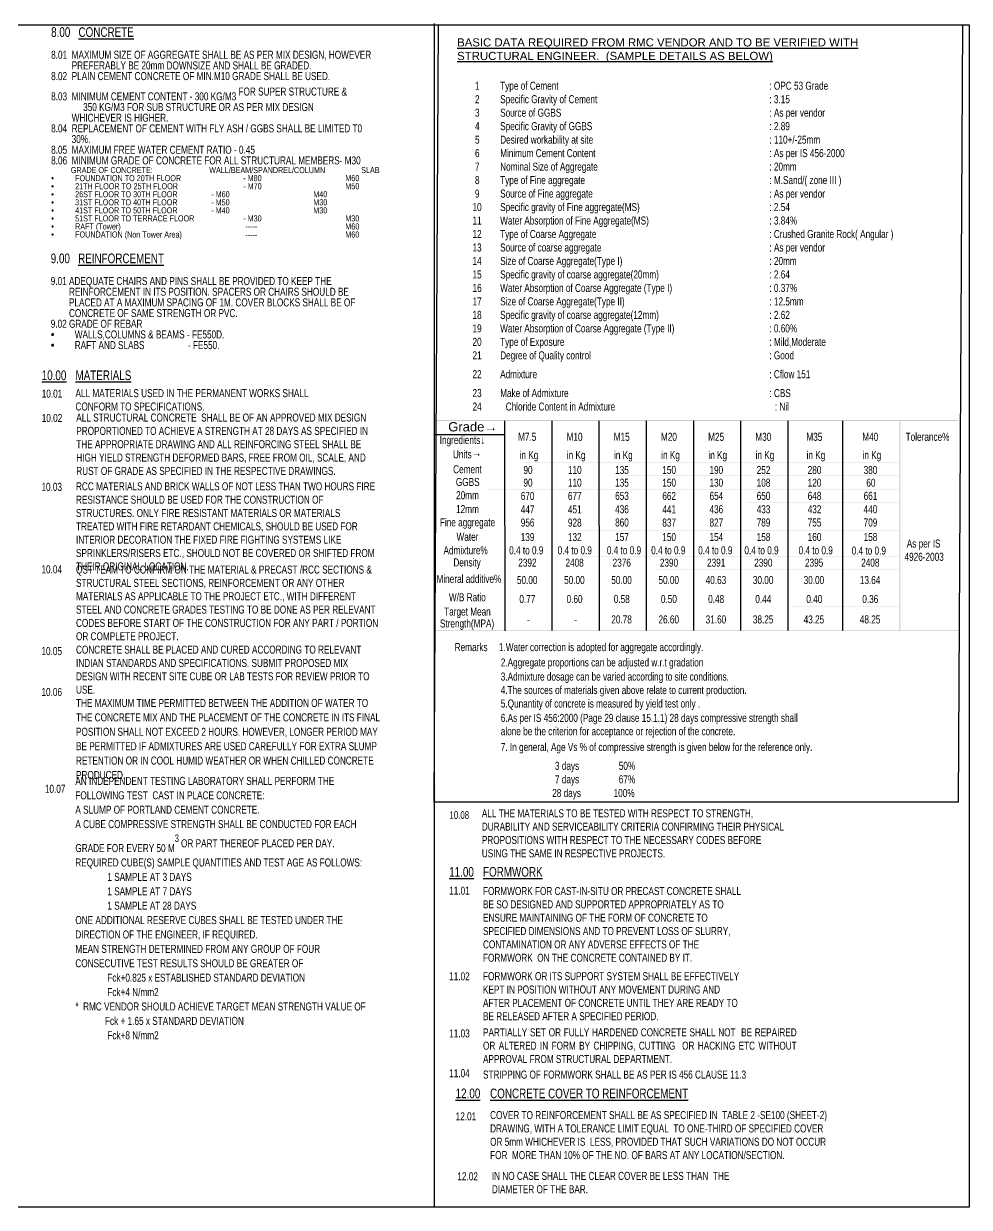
# Model space of a CAD drawing. Header units: millimetres. Extents: x 455 to 1705, y 587 to 981.
# Drawn here: x 739.2 to 1052.4, y 588.6 to 980.7 of the extents above; entities that cross this region are included whole.
import ezdxf

# ---------------------------------------------------------------- set-up
doc = ezdxf.new("R2010")
doc.units = ezdxf.units.MM
doc.header["$MEASUREMENT"] = 0
for name, color, linetype in [('PDF_Solid Fills', 7, 'Continuous'), ('PDF_Text', 7, 'Continuous'), ('S-SIGNS', 200, 'Continuous'), ('TEMP', 8, 'Continuous'), ('TEXT', 6, 'Continuous'), ('TEXT1', 6, 'Continuous')]:
    doc.layers.add(name, color=color, linetype=linetype)
doc.styles.add('PDF Arial', font='arial.ttf')
doc.styles.add('SOBHA', font='swisscl.ttf')

msp = doc.modelspace()

# ---------------------------------------------------------------- linework, layer by layer
at = {"layer": 'PDF_Solid Fills', "lineweight": 35, "transparency": 33554559}
msp.add_solid([(875.2, 722.79), (875.5, 722.79), (875.2, 729.08), (875.5, 729.08)], dxfattribs=at)
at = {"layer": 'S-SIGNS'}
msp.add_line((875.2, 980.72), (875.2, 588.62), dxfattribs=at)
msp.add_lwpolyline([(455.22, 980.34), (1052.42, 980.34), (1052.42, 588.64), (455.22, 588.6)], close=True, dxfattribs=at)
at = {"layer": 'TEMP'}
for p, q in [((898.49, 849.13), (898.53, 779.63)), ((914.12, 849.13), (914.16, 779.69)), ((929.75, 849.13), (929.79, 779.69)), ((945.38, 849.13), (945.42, 779.69)), ((961.01, 849.13), (961.05, 779.69)), ((976.64, 849.13), (976.68, 779.69)), ((992.27, 849.13), (992.31, 779.69)), ((1010.36, 849.13), (1010.39, 779.69)), ((898.49, 844.46), (875.2, 844.46))]:
    msp.add_line(p, q, dxfattribs=at)
msp.add_lwpolyline([(876.64, 980.34), (1050.21, 980.34), (1048.77, 722.79), (875.2, 722.79)], close=True, dxfattribs=at)
for points in [[(875.2, 849.13), (1048.77, 849.13), (875.2, 849.43), (1048.77, 849.43)], [(1029.25, 779.47), (1029.55, 779.47), (1029.25, 849.13), (1029.55, 849.13)], [(875.2, 826.5), (1029.25, 826.5), (1010.49, 826.58), (1029.25, 826.58)], [(875.2, 822.04), (1029.25, 822.04), (1010.49, 822.11), (1029.25, 822.11)], [(875.2, 817.57), (1029.25, 817.57), (1010.49, 817.65), (1029.25, 817.65)], [(875.2, 812.79), (1029.25, 812.79), (1010.49, 812.87), (1029.25, 812.87)], [(875.2, 808.64), (1029.25, 808.64), (1010.49, 808.72), (1029.25, 808.72)], [(875.2, 804.18), (1029.25, 804.18), (1010.49, 804.25), (1029.25, 804.25)], [(875.2, 799.86), (1029.25, 799.86), (1010.49, 799.93), (1029.25, 799.93)], [(875.2, 793.52), (1029.25, 793.52), (1010.49, 793.6), (1029.25, 793.6)], [(875.2, 787.69), (1029.25, 787.69), (1010.49, 787.76), (1029.25, 787.76)], [(875.2, 779.47), (1048.77, 779.47), (875.2, 779.76), (1048.77, 779.76)], [(875.2, 779.61), (1029.25, 779.61), (1010.49, 779.69), (1029.25, 779.69)]]:
    msp.add_solid(points, dxfattribs=at)
at = {"layer": 'TEMP', "linetype": 'ByBlock'}
for points in [[(875.2, 839.89), (1029.25, 839.89), (1010.49, 839.96), (1048.77, 839.96)], [(875.2, 835.44), (1029.25, 835.44), (1010.49, 835.51), (1029.25, 835.51)], [(875.2, 830.89), (1029.25, 830.89), (1010.49, 830.97), (1029.25, 830.97)]]:
    msp.add_solid(points, dxfattribs=at)

# ---------------------------------------------------------------- texts
at = {"layer": 'PDF_Text', "color": 3, "insert": (882.77, 967.86), "char_height": 2.7, "width": 148.0442, "attachment_point": 7, "style": 'PDF Arial'}
msp.add_mtext('{\\LBASIC DATA REQUIRED FROM RMC VENDOR AND TO BE VERIFIED WITH STRUCTURAL ENGINEER.  (SAMPLE DETAILS AS BELOW)} ', dxfattribs=at)
at = {"layer": 'PDF_Text', "color": 3, "insert": (879.81, 845.6), "char_height": 3.09, "attachment_point": 7, "style": 'PDF Arial'}
msp.add_mtext('Grade→', dxfattribs=at)
at = {"layer": 'TEXT', "color": 3, "style": 'SOBHA'}
for s, height, p in [('%%U10.00', 3.182, (745.17, 862.65, -7.59)), ('%%uMATERIALS', 3.1815, (756.36, 862.65, -7.59)), ('%%U11.00', 3.182, (880.14, 698.14, 0.38)), ('%%UFORMWORK', 3.1815, (891.34, 698.14, 0.38)), ('%%U12.00', 3.182, (882.28, 624.75)), ('%%UCONCRETE COVER TO REINFORCEMENT', 3.1815, (893.69, 624.75))]:
    msp.add_text(s, height=height, dxfattribs=at).set_placement(p)
at = {"layer": 'TEXT1', "style": 'SOBHA'}
for s, height, p in [('10.01', 2.651, (745.17, 856.83, -7.59)), ('10.02', 2.651, (745.17, 848.76, -7.59)), ('10.03', 2.651, (745.08, 825.97, -7.59)), ('10.04', 2.651, (745.08, 798.61, -7.59)), ('10.05', 2.651, (745.08, 771.55, -7.59)), ('10.06', 2.651, (745.08, 757.99, -7.59)), ('10.07', 2.651, (746.22, 725.93, 0.38)), ('10.08', 2.525, (880.24, 717.3)), ('11.01', 2.651, (880.14, 692.17, 0.38)), ('11.02', 2.651, (880.14, 663.8, 0.38)), ('11.03', 2.651, (880.14, 644.9, 0.38)), ('11.04', 2.651, (880.14, 631.7, 0.38)), ('12.01', 2.651, (882.28, 617.41)), ('12.02', 2.651, (882.84, 597.54))]:
    msp.add_text(s, height=height, dxfattribs=at).set_placement(p)
at = {"layer": 'TEXT1', "attachment_point": 1, "line_spacing_factor": 0.8, "style": 'SOBHA'}
for s, insert, char_height, width in [('\\pxqj;{\\H1.2x;\\C3;8.00   \\LCONCRETE}\\P\\pq*;\\P8.01  MAXIMUM SIZE OF AGGREGATE SHALL BE AS PER MIX DESIGN, HOWEVER   \\P         PREFERABLY BE 20mm DOWNSIZE AND SHALL BE GRADED.\\P8.02  PLAIN CEMENT CONCRETE OF MIN.M10 GRADE SHALL BE USED.\\P8.03  MINIMUM CEMENT CONTENT - 300 KG/M{\\A1;3 FOR SUPER STRUCTURE &\\H0.91667x;\\S  ^ ;\\H1.09091x;\\P^I350 }KG/M{\\A1;3 FOR SUB STRUCTURE OR AS PER MIX DESIGN \\P         WHICHEVER IS HIGHER.\\P8.04  REPLACEMENT OF CEMENT WITH FLY ASH / GGBS SHALL BE LIMITED T0  \\P         30%.\\P8.05  MAXIMUM FREE WATER CEMENT RATIO - 0.45\\P8.06  MINIMUM GRADE OF CONCRETE FOR ALL STRUCTURAL MEMBERS- M30 \\P      \\H0.75436x;   GRADE OF CONCRETE:  ^I               WALL/BEAM/SPANDREL/COLUMN                  SLAB   \\P\\pi-3,l3,t3;{\\fSymbol|b0|i0|c2|p18;·^I}FOUNDATION TO 20TH FLOOR ^I^I- M80^I^I^I   M60   \\P{\\fSymbol|b0|i0|c2|p18;·^I}21TH FLOOR TO 25TH FLOOR ^I^I- M70^I^I^I   M50\\P{\\fSymbol|b0|i0|c2|p18;·^I}26ST FLOOR TO 30TH FLOOR^I^I- M60^I^I^I   M40\\P{\\fSymbol|b0|i0|c2|p18;·^I}31ST FLOOR TO 40TH FLOOR^I^I- M50^I^I^I   M30\\P{\\fSymbol|b0|i0|c2|p18;·^I}41ST FLOOR TO 50TH FLOOR^I^I- M40^I^I^I   M30\\P{\\fSymbol|b0|i0|c2|p18;·^I}51ST FLOOR TO TERRACE FLOOR^I^I- M30^I^I^I   M30\\H1.32563x;\\P{\\fSymbol|b0|i0|c2|p18;\\H0.75436x;·^I}\\H0.75436x;RAFT (Tower)^I^I^I^I -----^I^I^I   M60\\P{\\fSymbol|b0|i0|c2|p18;·^I}FOUNDATION (Non Tower Area)^I^I -----^I^I^I   M60\\P\\pi0,l0,qj,tz;\\H1.32563x;                               \\P\\P\\pq*;\\fCalibri|b0|i0|c0|p34;\\H0.91667x;\\C0;\\P\\pa0.25,qj;}\\P\\pq*;^I', (748.29, 979.53), 2.65125, 136.2263), ('1', (888.68, 961.49), 2.65, 106.4059), ('Type of Cement', (897.02, 961.49), 2.6513, 106.4059), (': OPC 53 Grade', (986.18, 961.49), 2.6513, 106.4059), ('2', (888.68, 957.02), 2.65, 106.4059), ('Specific Gravity of Cement', (897.02, 957.02), 2.6513, 106.4059), (': 3.15', (986.18, 957.02), 2.651, 106.4059), ('3', (888.68, 952.55), 2.65, 106.4059), ('Source of GGBS', (897.02, 952.55), 2.6513, 106.4059), (': As per vendor', (986.18, 952.55), 2.6513, 106.4059), ('4', (888.68, 948.09), 2.65, 106.4059), ('Specific Gravity of GGBS', (897.02, 948.09), 2.6513, 106.4059), (': 2.89', (986.18, 948.09), 2.651, 106.4059), ('5', (888.68, 943.62), 2.65, 106.4059), ('Desired workability at site', (897.02, 943.62), 2.6513, 106.4059), (': 110+/-25mm', (986.18, 943.62), 2.6513, 106.4059), ('6', (888.68, 939.16), 2.65, 106.4059), ('Minimum Cement Content', (897.02, 939.16), 2.6513, 106.4059), (': As per IS 456-2000', (986.18, 939.16), 2.6513, 106.4059), ('7', (888.68, 934.69), 2.65, 106.4059), ('Nominal Size of Aggregate', (897.02, 934.69), 2.6513, 106.4059), (': 20mm', (986.18, 934.69), 2.651, 106.4059), ('8', (888.68, 930.23), 2.65, 106.4059), ('Type of Fine aggregate', (897.02, 930.23), 2.6513, 106.4059), (': M.Sand/( zone III )', (986.18, 930.23), 2.6513, 106.4059), ('9', (888.68, 925.76), 2.65, 106.4059), ('Source of Fine aggregate', (897.02, 925.76), 2.6513, 106.4059), (': As per vendor', (986.18, 925.73), 2.6513, 106.4059), ('10', (887.86, 921.29), 2.651, 106.4059), ('Specific gravity of Fine aggregate(MS)', (897.02, 921.29), 2.6513, 106.4059), (': 2.54', (986.18, 921.29), 2.651, 106.4059), ('11', (887.86, 916.83), 2.651, 106.4059), ('Water Absorption of Fine Aggregate(MS)', (897.02, 916.83), 2.6513, 106.4059), (': 3.84%', (986.18, 916.83), 2.651, 106.4059), ('12', (887.86, 912.36), 2.651, 106.4059), ('Type of Coarse Aggregate', (897.02, 912.36), 2.6513, 106.4059), (': Crushed Granite Rock( Angular )', (986.18, 912.36), 2.6513, 106.4059), ('13', (887.86, 907.9), 2.651, 106.4059), ('Source of coarse aggregate', (897.02, 907.9), 2.6513, 106.4059), (': As per vendor', (986.18, 907.89), 2.6513, 106.4059), ('{\\H1.2x;\\C3;9.00   \\LREINFORCEMENT\\P}\\P9.01 ADEQUATE CHAIRS AND PINS SHALL BE PROVIDED TO KEEP THE \\P        REINFORCEMENT IN ITS POSITION. SPACERS OR CHAIRS SHOULD BE   \\P        PLACED AT A MAXIMUM SPACING OF 1M. COVER BLOCKS SHALL BE OF    \\P        CONCRETE OF SAME STRENGTH OR PVC.\\P9.02 GRADE OF REBAR \\P\\pxi-3,l3,t3;{\\fSymbol|b0|i0|c2|p18;·^I}WALLS,COLUMNS & BEAMS - FE550D.\\P{\\fSymbol|b0|i0|c2|p18;·^I}RAFT AND SLABS ^I^I    - FE550.\\P\\pi0,l0,tz;\\P\\pa0.25;{\\A1;\\fCalibri|b0|i0|c0|p34;\\H0.91667x;\\C0;\\P}\\P^I', (748.16, 904.56), 2.6513, 106.4059), ('14', (887.86, 903.43), 2.651, 106.4059), ('Size of Coarse Aggregate(Type I)', (897.02, 903.43), 2.6513, 106.4059), (': 20mm', (986.18, 903.43), 2.651, 106.4059), ('15', (887.86, 898.97), 2.651, 106.4059), ('Specific gravity of coarse aggregate(20mm)', (897.02, 898.97), 2.6513, 106.4059), (': 2.64', (986.18, 898.97), 2.651, 106.4059), ('16', (887.86, 894.5), 2.651, 106.4059), ('Water Absorption of Coarse Aggregate (Type I)', (897.02, 894.5), 2.6513, 106.4059), (': 0.37%', (986.18, 894.5), 2.651, 106.4059), ('Size of Coarse Aggregate(Type II)', (897.02, 890.04), 2.6513, 106.4059), ('17', (887.86, 890.04), 2.651, 106.4059), (': 12.5mm', (986.18, 890.04), 2.651, 106.4059), ('18', (887.86, 885.57), 2.651, 106.4059), ('Specific gravity of coarse aggregate(12mm)', (897.02, 885.57), 2.6513, 106.4059), (': 2.62', (986.18, 885.57), 2.651, 106.4059), ('19', (887.86, 881.1), 2.651, 106.4059), ('Water Absorption of Coarse Aggregate (Type II)', (897.02, 881.1), 2.6513, 106.4059), (': 0.60%', (986.18, 881.1), 2.651, 106.4059), ('20', (887.86, 876.64), 2.651, 106.4059), ('Type of Exposure', (897.02, 876.64), 2.6513, 106.4059), (': Mild,Moderate', (986.18, 876.64), 2.6513, 106.4059), ('21', (887.86, 872.17), 2.651, 106.4059), ('Degree of Quality control', (897.02, 872.17), 2.6513, 106.4059), (': Good', (986.18, 872.17), 2.651, 106.4059), ('22', (887.86, 865.92), 2.651, 106.4059), ('Admixture', (897.02, 865.92), 2.651, 106.4059), (': Cflow 151', (986.18, 865.92), 2.6513, 106.4059), ('23', (887.86, 859.67), 2.651, 106.4059), ('Make of Admixture', (897.02, 859.67), 2.6513, 106.4059), (': CBS', (986.18, 859.67), 2.651, 106.4059), ('24', (887.86, 855.2), 2.651, 106.4059), ('Chloride Content in Admixture', (898.86, 855.2), 2.6513, 106.4059), (': Nil', (988.02, 855.2), 2.651, 106.4059)]:
    msp.add_mtext(s, dxfattribs=dict(at, insert=insert, char_height=char_height, width=width))
at = {"layer": 'TEXT1', "attachment_point": 1, "style": 'SOBHA'}
for s, insert, char_height, width in [('ALL MATERIALS USED IN THE PERMANENT WORKS SHALL CONFORM TO SPECIFICATIONS.', (756.36, 859.64, -7.59), 2.6513, 91.1427), ('ALL STRUCTURAL CONCRETE  SHALL BE OF AN APPROVED MIX DESIGN  PROPORTIONED TO ACHIEVE A STRENGTH AT 28 DAYS AS SPECIFIED IN THE APPROPRIATE DRAWING AND ALL REINFORCING STEEL SHALL BE HIGH YIELD STRENGTH DEFORMED BARS, FREE FROM OIL, SCALE, AND RUST OF GRADE AS SPECIFIED IN THE RESPECTIVE DRAWINGS.', (756.62, 851.56, 0.38), 2.65125, 100.4906), ('Ingredients↓', (876.99, 844.12), 2.6513, 87.6719), ('M7.5', (902.95, 845.18), 2.651, 87.6719), ('M10', (919.02, 845.18), 2.651, 87.6719), ('M15', (934.65, 845.18), 2.651, 87.6719), ('M20', (950.28, 845.18), 2.651, 87.6719), ('M25', (965.91, 845.18), 2.651, 87.6719), ('M30', (981.54, 845.18), 2.651, 87.6719), ('M35', (998.44, 845.18), 2.651, 87.6719), ('M40', (1016.97, 845.18), 2.651, 87.6719), ('Tolerance%', (1031.33, 845.18), 2.651, 87.6719), ('Units→', (881.38, 839.39), 2.651, 87.6719), ('in Kg', (903.47, 839.16), 2.651, 87.6719), ('in Kg', (919.1, 839.16), 2.651, 87.6719), ('in Kg', (934.73, 839.16), 2.651, 87.6719), ('in Kg', (950.36, 839.16), 2.651, 87.6719), ('in Kg', (965.99, 839.16), 2.651, 87.6719), ('in Kg', (981.62, 839.16), 2.651, 87.6719), ('in Kg', (998.51, 839.16), 2.651, 87.6719), ('in Kg', (1017.04, 839.16), 2.651, 87.6719), ('Cement', (881.45, 834.41), 2.651, 87.6719), ('90', (904.73, 834.19), 2.651, 87.6719), ('110', (919.47, 834.19), 2.651, 87.6719), ('135', (935.1, 834.19), 2.651, 87.6719), ('150', (950.73, 834.19), 2.651, 87.6719), ('190', (966.36, 834.19), 2.651, 87.6719), ('252', (981.99, 834.19), 2.651, 87.6719), ('280', (998.88, 834.19), 2.651, 87.6719), ('380', (1017.41, 834.19), 2.651, 87.6719), ('RCC MATERIALS AND BRICK WALLS OF NOT LESS THAN TWO HOURS FIRE RESISTANCE SHOULD BE USED FOR THE CONSTRUCTION OF STRUCTURES. ONLY FIRE RESISTANT MATERIALS OR MATERIALS TREATED WITH FIRE RETARDANT CHEMICALS, SHOULD BE USED FOR INTERIOR DECORATION THE FIXED FIRE FIGHTING SYSTEMS LIKE SPRINKLERS/RISERS ETC., SHOULD NOT BE COVERED OR SHIFTED FROM THEIR ORIGINAL LOCATION.', (756.53, 828.78, 0.38), 2.65125, 100.4906), ('GGBS', (882.35, 830.21), 2.651, 87.6719), ('90', (904.73, 829.99), 2.651, 87.6719), ('110', (919.47, 829.99), 2.651, 87.6719), ('135', (935.1, 829.99), 2.651, 87.6719), ('150', (950.73, 829.99), 2.651, 87.6719), ('130', (966.36, 829.99), 2.651, 87.6719), ('108', (981.99, 829.99), 2.651, 87.6719), ('120', (998.88, 829.99), 2.651, 87.6719), ('60', (1018.31, 829.99), 2.651, 87.6719), ('20mm', (882.42, 825.83), 2.651, 87.6719), ('670', (903.84, 825.59), 2.651, 87.6719), ('677', (919.47, 825.59), 2.651, 87.6719), ('653', (935.1, 825.62), 2.651, 87.6719), ('662', (950.73, 825.59), 2.651, 87.6719), ('654', (966.36, 825.62), 2.651, 87.6719), ('650', (981.99, 825.62), 2.651, 87.6719), ('648', (998.88, 825.62), 2.651, 87.6719), ('661', (1017.41, 825.62), 2.651, 87.6719), ('12mm', (882.42, 821.23), 2.651, 87.6719), ('447', (903.84, 821.14), 2.651, 87.6719), ('451', (919.47, 821.14), 2.651, 87.6719), ('436', (935.1, 821.18), 2.651, 87.6719), ('441', (950.73, 821.14), 2.651, 87.6719), ('436', (966.36, 821.18), 2.651, 87.6719), ('433', (981.99, 821.18), 2.651, 87.6719), ('432', (998.88, 821.18), 2.651, 87.6719), ('440', (1017.41, 821.18), 2.651, 87.6719), ('Fine aggregate', (877.06, 816.86), 2.6513, 87.6719), ('956', (903.84, 816.77), 2.651, 87.6719), ('928', (919.47, 816.77), 2.651, 87.6719), ('860', (935.1, 816.8), 2.651, 87.6719), ('837', (950.73, 816.77), 2.651, 87.6719), ('827', (966.36, 816.8), 2.651, 87.6719), ('789', (981.99, 816.8), 2.651, 87.6719), ('755', (998.88, 816.8), 2.651, 87.6719), ('709', (1017.41, 816.8), 2.651, 87.6719), ('Water', (882.57, 812.06), 2.651, 87.6719), ('139', (903.84, 811.97), 2.651, 87.6719), ('132', (919.47, 811.97), 2.651, 87.6719), ('157', (935.1, 812), 2.651, 87.6719), ('150', (950.73, 811.97), 2.651, 87.6719), ('154', (966.36, 812), 2.651, 87.6719), ('158', (981.99, 812), 2.651, 87.6719), ('160', (998.88, 812), 2.651, 87.6719), ('158', (1017.41, 812), 2.651, 87.6719), ('As per IS', (1031.7, 809.82), 2.651, 87.6719), ('Admixture%  ', (878.25, 807.59), 2.6513, 87.6719), ('0.4 to 0.9   ', (900, 807.59), 2.6513, 87.6719), ('0.4 to 0.9   ', (916.07, 807.59), 2.6513, 87.6719), ('0.4 to 0.9   ', (932.37, 807.59), 2.6513, 87.6719), ('0.4 to 0.9   ', (947.03, 807.59), 2.6513, 87.6719), ('0.4 to 0.9   ', (962.61, 807.59), 2.6513, 87.6719), ('0.4 to 0.9   ', (977.92, 807.59), 2.6513, 87.6719), ('0.4 to 0.9   ', (995.87, 807.59), 2.6513, 87.6719), ('0.4 to 0.9', (1013.47, 807.49), 2.651, 87.6719), ('4926-2003', (1030.96, 805.43), 2.651, 87.6719), ('QST TEAM TO CONFIRM ON THE MATERIAL & PRECAST /RCC SECTIONS & STRUCTURAL STEEL SECTIONS, REINFORCEMENT OR ANY OTHER MATERIALS AS APPLICABLE TO THE PROJECT ETC., WITH DIFFERENT STEEL AND CONCRETE GRADES TESTING TO BE DONE AS PER RELEVANT CODES BEFORE START OF THE CONSTRUCTION FOR ANY PART / PORTION OR COMPLETE PROJECT.\\PCONCRETE SHALL BE PLACED AND CURED ACCORDING TO RELEVANT INDIAN STANDARDS AND SPECIFICATIONS. SUBMIT PROPOSED MIX DESIGN WITH RECENT SITE CUBE OR LAB TESTS FOR REVIEW PRIOR TO USE.\\P\\pxa0.66667,sm1.07917;THE MAXIMUM TIME PERMITTED BETWEEN THE ADDITION OF WATER TO THE CONCRETE MIX AND THE PLACEMENT OF THE CONCRETE IN ITS FINAL POSITION SHALL NOT EXCEED 2 HOURS. HOWEVER, LONGER PERIOD MAY BE PERMITTED IF ADMIXTURES ARE USED CAREFULLY FOR EXTRA SLUMP RETENTION OR IN COOL HUMID WEATHER OR WHEN CHILLED CONCRETE PRODUCED.', (756.53, 801.2, 0.38), 2.65125, 100.4906), ('Density', (881.53, 803.56), 2.651, 87.6719), ('2392', (903.02, 803.5), 2.651, 87.6719), ('2408', (918.65, 803.5), 2.651, 87.6719), ('2376', (934.28, 803.5), 2.651, 87.6719), ('2390', (949.91, 803.5), 2.651, 87.6719), ('2391', (965.54, 803.5), 2.651, 87.6719), ('2390', (981.17, 803.5), 2.651, 87.6719), ('2395', (997.99, 803.5), 2.651, 87.6719), ('2408', (1016.6, 803.5), 2.651, 87.6719), ('Mineral additive%', (875.94, 798.13), 2.6513, 87.6719), ('50.00', (902.57, 797.73), 2.651, 87.6719), ('50.00', (918.2, 797.73), 2.651, 87.6719), ('50.00', (933.83, 797.73), 2.651, 87.6719), ('50.00', (949.46, 797.73), 2.651, 87.6719), ('40.63', (965.09, 797.73), 2.651, 87.6719), ('30.00', (980.72, 797.73), 2.651, 87.6719), ('30.00', (997.54, 797.73), 2.651, 87.6719), ('13.64', (1016.15, 797.73), 2.651, 87.6719), ('W/B Ratio', (880.04, 792.03), 2.651, 87.6719), ('0.77', (903.39, 791.45), 2.651, 87.6719), ('0.60', (919.02, 791.45), 2.651, 87.6719), ('0.58', (934.65, 791.45), 2.651, 87.6719), ('0.50', (950.28, 791.45), 2.651, 87.6719), ('0.48', (965.91, 791.45), 2.651, 87.6719), ('0.44', (981.54, 791.45), 2.651, 87.6719), ('0.40', (998.44, 791.45), 2.651, 87.6719), ('0.36', (1016.97, 791.45), 2.651, 87.6719), ('Target Mean', (878.48, 787.28), 2.6513, 87.6719), ('20.78', (933.83, 784.69), 2.651, 87.6719), ('26.60', (949.46, 784.69), 2.651, 87.6719), ('31.60', (965.09, 784.69), 2.651, 87.6719), ('38.25', (980.72, 784.69), 2.651, 87.6719), ('43.25', (997.54, 784.69), 2.651, 87.6719), ('48.25', (1016.15, 784.69), 2.651, 87.6719), ('Strength(MPA)', (877.06, 783.34), 2.6513, 87.6719), ('-', (905.92, 784.69), 2.65, 87.6719), ('-', (921.55, 784.69), 2.65, 87.6719), ('Remarks     1.Water correction is adopted for aggregate accordingly.', (881.97, 775.51), 2.6513, 87.6719), ('2.Aggregate proportions can be adjusted w.r.t gradation', (897.23, 770.44), 2.6513, 87.6719), ('3.Admixture dosage can be varied according to site conditions.', (897.23, 765.75), 2.6513, 87.6719), ('4.The sources of materials given above relate to current production.', (897.23, 761.28), 2.6513, 87.6719), ('5.Qunantity of concrete is measured by yield test only .', (897.23, 756.82), 2.6513, 87.6719), ('6.As per IS 456:2000 (Page 29 clause 15.1.1) 28 days compressive strength shall alone be the criterion for acceptance or rejection of the concrete.', (897.23, 752.07), 2.65125, 104.7707), ('7. In general, Age Vs % of compressive strength is given below for the reference only.', (897.23, 742.41), 2.6513, 113.8825), ('3 days', (915.17, 736.19), 2.651, 87.6719), ('50%', (936.31, 736.19), 2.651, 87.6719), ('\\pxa0.66667,sm1.07917;\\PAN INDEPENDENT TESTING LABORATORY SHALL PERFORM THE FOLLOWING TEST  CAST IN PLACE CONCRETE:\\PA SLUMP OF PORTLAND CEMENT CONCRETE.\\P\\pa0,s*;A CUBE COMPRESSIVE STRENGTH SHALL BE CONDUCTED FOR EACH GRADE FOR EVERY 50 M{\\A1;\\H0.91667x;\\S3 ^ ;\\H1.09091x;OR PART THEREOF PLACED PER DAY. REQUIRED CUBE(S) SAMPLE QUANTITIES AND TEST AGE AS FOLLOWS:\\P\\pa0.25;^I1 SAMPLE AT 3 DAYS \\P^I1 SAMPLE AT 7 DAYS\\P^I1 SAMPLE AT 28 DAYS\\PONE ADDITIONAL RESERVE CUBES SHALL BE TESTED UNDER THE DIRECTION OF THE ENGINEER, IF REQUIRED.\\PMEAN STRENGTH DETERMINED FROM ANY GROUP OF FOUR CONSECUTIVE TEST RESULTS SHOULD BE GREATER OF\\P^IFck+0.825 x ESTABLISHED STANDARD DEVIATION\\P^IFck+4 N/mm2 \\P*  RMC VENDOR SHOULD ACHIEVE TARGET MEAN STRENGTH VALUE OF\\P             Fck + 1.65 x STANDARD DEVIATION\\P^IFck+8 N/mm2}', (756.31, 735.96, 8.35), 2.65125, 100.4906), ('7 days', (915.17, 731.72), 2.651, 87.6719), ('67%', (936.31, 731.72), 2.651, 87.6719), ('28 days', (914.27, 727.18), 2.651, 87.6719), ('100%', (934.59, 727.18), 2.651, 87.6719), ('ALL THE MATERIALS TO BE TESTED WITH RESPECT TO STRENGTH, DURABILITY AND SERVICEABILITY CRITERIA CONFIRMING THEIR PHYSICAL PROPOSITIONS WITH RESPECT TO THE NECESSARY CODES BEFORE USING THE SAME IN RESPECTIVE PROJECTS.', (890.95, 720.46, 8.35), 2.65125, 100.4906), ('\\pxql;FORMWORK FOR CAST-IN-SITU OR PRECAST CONCRETE SHALL  BE SO DESIGNED AND SUPPORTED APPROPRIATELY AS TO  ENSURE MAINTAINING OF THE FORM OF CONCRETE TO  SPECIFIED DIMENSIONS AND TO PREVENT LOSS OF SLURRY,  CONTAMINATION OR ANY ADVERSE EFFECTS OF THE FORMWORK  ON THE CONCRETE CONTAINED BY IT.', (891.34, 694.71, 0.38), 2.65125, 87.0047), ('\\pxql;FORMWORK OR ITS SUPPORT SYSTEM SHALL BE EFFECTIVELY  KEPT IN POSITION WITHOUT ANY MOVEMENT DURING AND  AFTER PLACEMENT OF CONCRETE UNTIL THEY ARE READY TO  BE RELEASED AFTER A SPECIFIED PERIOD.', (891.34, 666.5, 0.38), 2.65125, 87.0047), ('\\pxqj;PARTIALLY SET OR FULLY HARDENED CONCRETE SHALL NOT  BE REPAIRED OR ALTERED IN FORM BY CHIPPING, CUTTING  OR HACKING ETC WITHOUT APPROVAL FROM STRUCTURAL DEPARTMENT.', (891.34, 647.9, 0.38), 2.65125, 103.5868), ('\\pxqd;STRIPPING OF FORMWORK SHALL BE AS PER IS 456 CLAUSE 11.3', (891.34, 633.9, 0.38), 2.6513, 87.0047), ('COVER TO REINFORCEMENT SHALL BE AS SPECIFIED IN  TABLE 2 -SE100 (SHEET-2) DRAWING, WITH A TOLERANCE LIMIT EQUAL  TO ONE-THIRD OF SPECIFIED COVER OR 5mm WHICHEVER IS  LESS, PROVIDED THAT SUCH VARIATIONS DO NOT OCCUR FOR  MORE THAN 10% OF THE NO. OF BARS AT ANY LOCATION/SECTION.', (893.69, 620.49), 2.65125, 114.4811), ('IN NO CASE SHALL THE CLEAR COVER BE LESS THAN  THE DIAMETER OF THE BAR.', (894.26, 600.34), 2.6513, 81.5438)]:
    msp.add_mtext(s, dxfattribs=dict(at, insert=insert, char_height=char_height, width=width))

doc.saveas('drawing.dxf')
